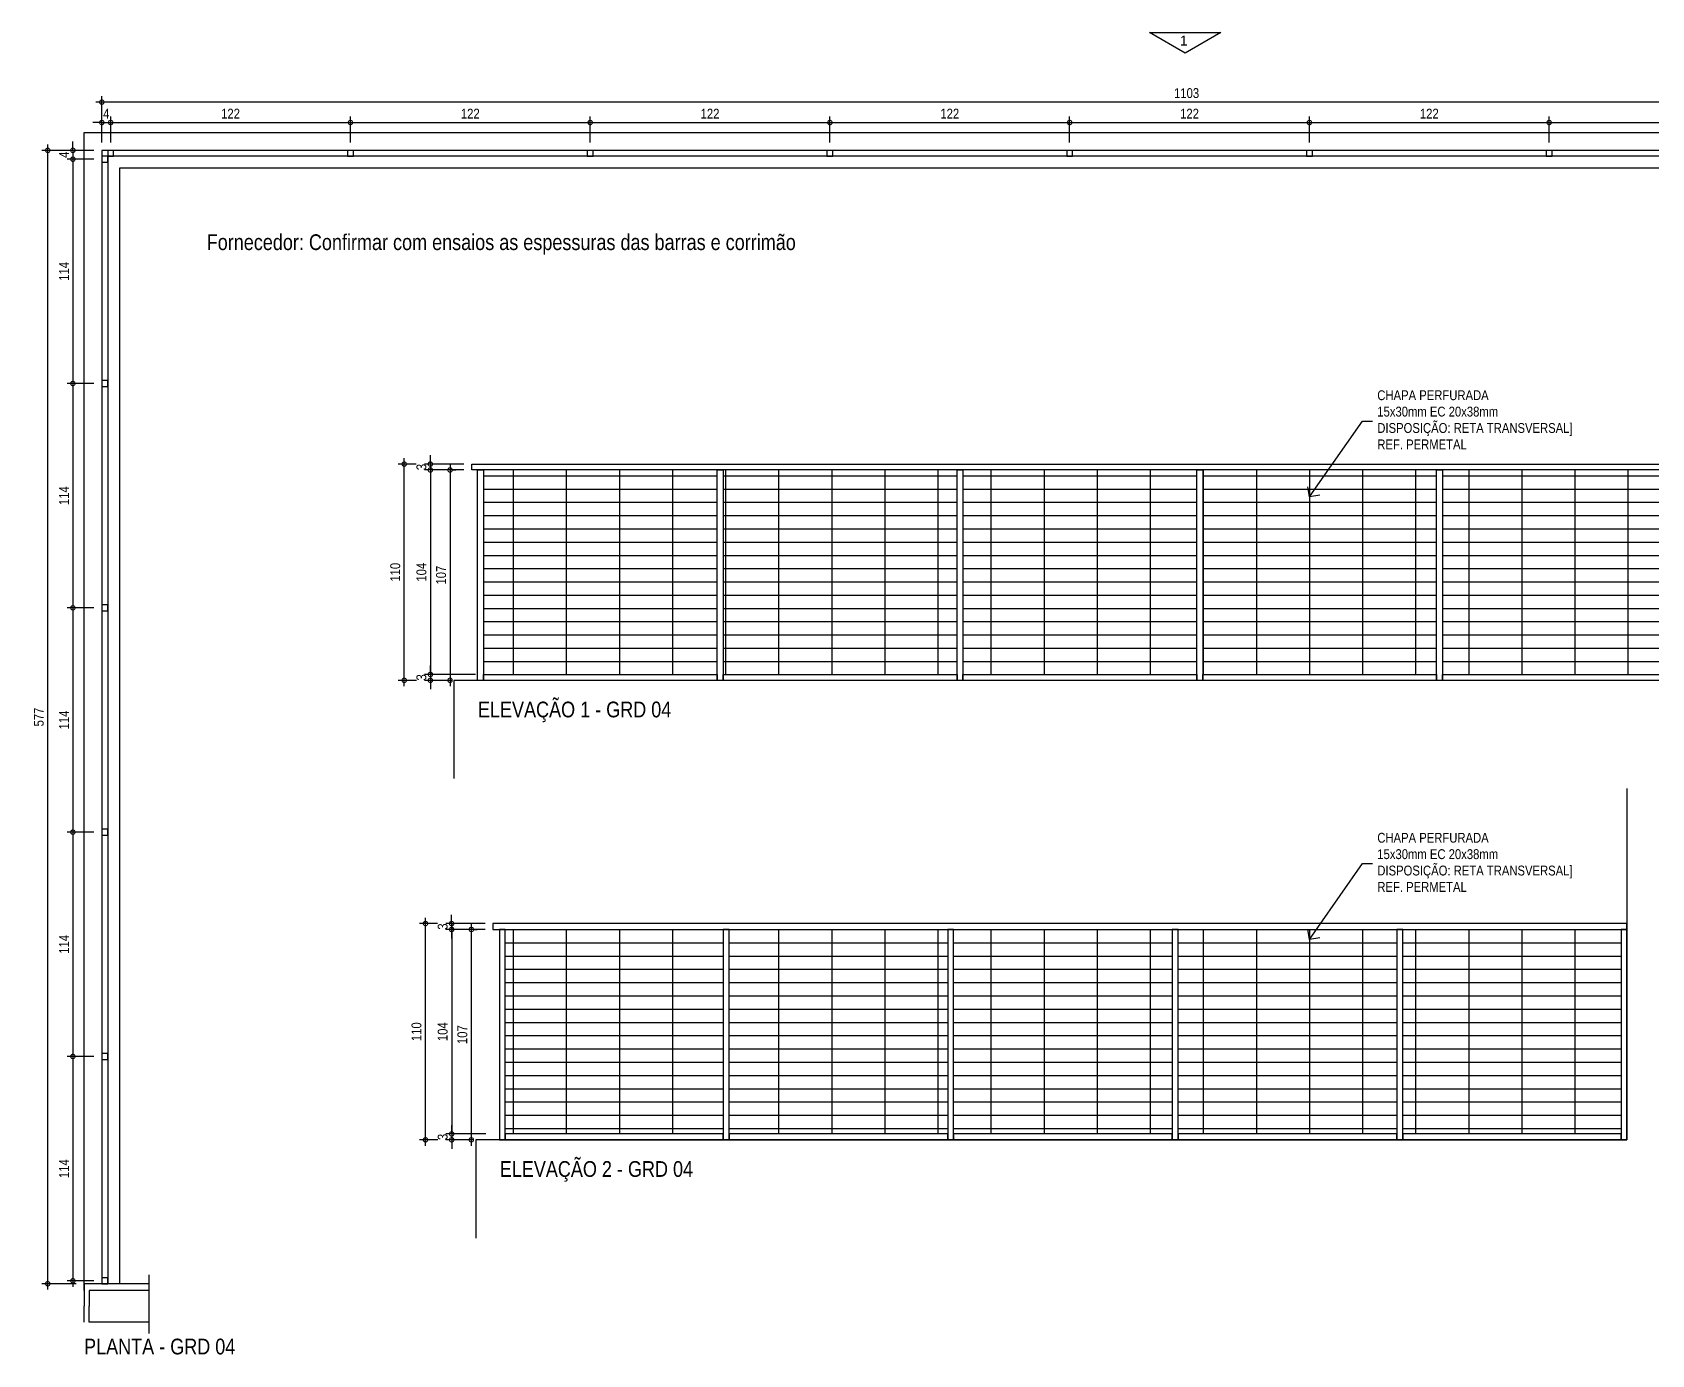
# Model space of a CAD drawing. Header units: metres. Extents: x -1.2 to 70.7, y -18.8 to 3.9.
# Drawn here: x 27.43 to 35.66, y -3.52 to 3.2 of the extents above; entities that cross this region are included whole.
import ezdxf
from ezdxf import colors
from ezdxf.entities.mleader import LeaderData, LeaderLine
from ezdxf.math import Vec2, Vec3

# ---------------------------------------------------------------- set-up
doc = ezdxf.new("R2010")
doc.units = ezdxf.units.M
doc.header["$PDMODE"] = 35
for name, color, linetype in [('ARQ-ALV ACAB', 4, 'Continuous'), ('ARQ-ALV OSSO', 5, 'Continuous'), ('ARQ-AUX', 7, 'Continuous'), ('ARQ-AUX1', 1, 'Continuous'), ('ARQ-AUX2', 2, 'Continuous'), ('ARQ-DIM', 2, 'Continuous'), ('ARQ-SIM', 1, 'Continuous'), ('ARQ-TXT', 2, 'Continuous')]:
    doc.layers.add(name, color=color, linetype=linetype)
doc.styles.add('Adesa', font='ARIALN.TTF')
doc.styles.add('Arial', font='arial.ttf')
doc.dimstyles.new('ADESA 1-0025', dxfattribs={"dimtxt": 0.05, "dimasz": 0.045, "dimexe": 0.03, "dimexo": 0.04, "dimgap": 0.02, "dimtad": 1, "dimtoh": 1, "dimdec": 0, "dimlfac": 100, "dimzin": 4, "dimtxsty": 'Adesa', "dimblk": 'DOTSMALL', "dimcen": 1, "dimdle": 0.03, "dimclrd": 1, "dimclre": 1, "dimclrt": 256, "dimazin": 1, "dimtm": 1e-09, "dimtfac": 1, "dimtdec": 0, "dimtix": 1, "dimtmove": 2, "dimatfit": 0, "dimldrblk": 'DOTSMALL', "dimfxl": 0.8, "dimtvp": 2, "dimtolj": 1, "dimtzin": 0, "dimarcsym": 0})

# ---------------------------------------------------------------- blocks, each defined once
blk = doc.blocks.new('_DotSmall')
at = {"color": 0, "linetype": 'ByBlock', "const_width": 0.5}
blk.add_lwpolyline([(-0.0625, 0, 1), (0.0625, 0, 1)], format="xyb", close=True, dxfattribs=at)
blk = doc.blocks.new('*D54')
at = {"layer": 'ARQ-DIM', "color": 1, "lineweight": -2, "transparency": 16777216}
for p, q in [((27.7937, 2.7434), (29.0726, 2.7434)), ((27.8237, 2.6418), (27.8237, 2.7734)), ((29.0426, 2.6418), (29.0426, 2.7734))]:
    blk.add_line(p, q, dxfattribs=at)
at = {"layer": 'Defpoints', "color": 0, "transparency": 16777216}
for p in [(29.0426, 2.7434), (27.8237, 2.6018, 0), (29.0426, 2.6018, 0)]:
    blk.add_point(p, dxfattribs=at)
at = {"layer": 'ARQ-DIM', "color": 1, "lineweight": -2, "transparency": 16777216, "xscale": 0.045, "yscale": 0.045, "zscale": 0.045, "rotation": 180}
blk.add_blockref('_DotSmall', (27.8237, 2.7434), dxfattribs=at)
at = {"layer": 'ARQ-DIM', "color": 1, "lineweight": -2, "transparency": 16777216, "xscale": 0.045, "yscale": 0.045, "zscale": 0.045}
blk.add_blockref('_DotSmall', (29.0426, 2.7434), dxfattribs=at)
at = {"layer": 'ARQ-DIM', "transparency": 16777216, "insert": (28.4331, 2.7885), "char_height": 0.05, "attachment_point": 5, "style": 'Adesa'}
blk.add_mtext('\\A1;122', dxfattribs=at)
blk = doc.blocks.new('*D55')
at = {"layer": 'ARQ-DIM', "color": 1, "lineweight": -2, "transparency": 16777216}
for p, q in [((27.7787, 2.7434), (27.7337, 2.7434)), ((27.7787, 2.6418), (27.7787, 2.7734)), ((27.7787, 2.7434), (27.8237, 2.7434)), ((27.8237, 2.6418), (27.8237, 2.7734)), ((27.8237, 2.7434), (27.8687, 2.7434))]:
    blk.add_line(p, q, dxfattribs=at)
at = {"layer": 'Defpoints', "color": 0, "transparency": 16777216}
for p in [(27.8237, 2.7434), (27.7787, 2.6018, 0), (27.8237, 2.6018, 0)]:
    blk.add_point(p, dxfattribs=at)
at = {"layer": 'ARQ-DIM', "color": 1, "lineweight": -2, "transparency": 16777216, "xscale": 0.045, "yscale": 0.045, "zscale": 0.045}
blk.add_blockref('_DotSmall', (27.7787, 2.7434), dxfattribs=at)
at = {"layer": 'ARQ-DIM', "color": 1, "lineweight": -2, "transparency": 16777216, "xscale": 0.045, "yscale": 0.045, "zscale": 0.045, "rotation": 180}
blk.add_blockref('_DotSmall', (27.8237, 2.7434), dxfattribs=at)
at = {"layer": 'ARQ-DIM', "transparency": 16777216, "insert": (27.8012, 2.7884), "char_height": 0.05, "attachment_point": 5, "style": 'Adesa'}
blk.add_mtext('\\A1;4', dxfattribs=at)
blk = doc.blocks.new('*D56')
at = {"layer": 'ARQ-DIM', "color": 1, "lineweight": -2, "transparency": 16777216}
for p, q in [((29.0126, 2.7434), (30.2915, 2.7434)), ((29.0426, 2.6418), (29.0426, 2.7734)), ((30.2615, 2.6418), (30.2615, 2.7734))]:
    blk.add_line(p, q, dxfattribs=at)
at = {"layer": 'Defpoints', "color": 0, "transparency": 16777216}
for p in [(30.2615, 2.7434), (29.0426, 2.6018, 0), (30.2615, 2.6018, 0)]:
    blk.add_point(p, dxfattribs=at)
at = {"layer": 'ARQ-DIM', "color": 1, "lineweight": -2, "transparency": 16777216, "xscale": 0.045, "yscale": 0.045, "zscale": 0.045, "rotation": 180}
blk.add_blockref('_DotSmall', (29.0426, 2.7434), dxfattribs=at)
at = {"layer": 'ARQ-DIM', "color": 1, "lineweight": -2, "transparency": 16777216, "xscale": 0.045, "yscale": 0.045, "zscale": 0.045}
blk.add_blockref('_DotSmall', (30.2615, 2.7434), dxfattribs=at)
at = {"layer": 'ARQ-DIM', "transparency": 16777216, "insert": (29.652, 2.7885), "char_height": 0.05, "attachment_point": 5, "style": 'Adesa'}
blk.add_mtext('\\A1;122', dxfattribs=at)
blk = doc.blocks.new('*D57')
at = {"layer": 'ARQ-DIM', "color": 1, "lineweight": -2, "transparency": 16777216}
for p, q in [((30.2315, 2.7434), (31.5104, 2.7434)), ((30.2615, 2.6418), (30.2615, 2.7734)), ((31.4804, 2.6418), (31.4804, 2.7734))]:
    blk.add_line(p, q, dxfattribs=at)
at = {"layer": 'Defpoints', "color": 0, "transparency": 16777216}
for p in [(31.4804, 2.7434), (30.2615, 2.6018, 0), (31.4804, 2.6018, 0)]:
    blk.add_point(p, dxfattribs=at)
at = {"layer": 'ARQ-DIM', "color": 1, "lineweight": -2, "transparency": 16777216, "xscale": 0.045, "yscale": 0.045, "zscale": 0.045, "rotation": 180}
blk.add_blockref('_DotSmall', (30.2615, 2.7434), dxfattribs=at)
at = {"layer": 'ARQ-DIM', "color": 1, "lineweight": -2, "transparency": 16777216, "xscale": 0.045, "yscale": 0.045, "zscale": 0.045}
blk.add_blockref('_DotSmall', (31.4804, 2.7434), dxfattribs=at)
at = {"layer": 'ARQ-DIM', "transparency": 16777216, "insert": (30.8709, 2.7885), "char_height": 0.05, "attachment_point": 5, "style": 'Adesa'}
blk.add_mtext('\\A1;122', dxfattribs=at)
blk = doc.blocks.new('*D58')
at = {"layer": 'ARQ-DIM', "color": 1, "lineweight": -2, "transparency": 16777216}
for p, q in [((31.4504, 2.7434), (32.7292, 2.7434)), ((31.4804, 2.6418), (31.4804, 2.7734)), ((32.6992, 2.6418), (32.6992, 2.7734))]:
    blk.add_line(p, q, dxfattribs=at)
at = {"layer": 'Defpoints', "color": 0, "transparency": 16777216}
for p in [(32.6992, 2.7434), (31.4804, 2.6018, 0), (32.6992, 2.6018, 0)]:
    blk.add_point(p, dxfattribs=at)
at = {"layer": 'ARQ-DIM', "color": 1, "lineweight": -2, "transparency": 16777216, "xscale": 0.045, "yscale": 0.045, "zscale": 0.045, "rotation": 180}
blk.add_blockref('_DotSmall', (31.4804, 2.7434), dxfattribs=at)
at = {"layer": 'ARQ-DIM', "color": 1, "lineweight": -2, "transparency": 16777216, "xscale": 0.045, "yscale": 0.045, "zscale": 0.045}
blk.add_blockref('_DotSmall', (32.6992, 2.7434), dxfattribs=at)
at = {"layer": 'ARQ-DIM', "transparency": 16777216, "insert": (32.0898, 2.7885), "char_height": 0.05, "attachment_point": 5, "style": 'Adesa'}
blk.add_mtext('\\A1;122', dxfattribs=at)
blk = doc.blocks.new('*D59')
at = {"layer": 'ARQ-DIM', "color": 1, "lineweight": -2, "transparency": 16777216}
for p, q in [((32.6692, 2.7434), (33.9481, 2.7434)), ((32.6992, 2.6418), (32.6992, 2.7734)), ((33.9181, 2.6418), (33.9181, 2.7734))]:
    blk.add_line(p, q, dxfattribs=at)
at = {"layer": 'Defpoints', "color": 0, "transparency": 16777216}
for p in [(33.9181, 2.7434), (32.6992, 2.6018, 0), (33.9181, 2.6018, 0)]:
    blk.add_point(p, dxfattribs=at)
at = {"layer": 'ARQ-DIM', "color": 1, "lineweight": -2, "transparency": 16777216, "xscale": 0.045, "yscale": 0.045, "zscale": 0.045, "rotation": 180}
blk.add_blockref('_DotSmall', (32.6992, 2.7434), dxfattribs=at)
at = {"layer": 'ARQ-DIM', "color": 1, "lineweight": -2, "transparency": 16777216, "xscale": 0.045, "yscale": 0.045, "zscale": 0.045}
blk.add_blockref('_DotSmall', (33.9181, 2.7434), dxfattribs=at)
at = {"layer": 'ARQ-DIM', "transparency": 16777216, "insert": (33.3087, 2.7885), "char_height": 0.05, "attachment_point": 5, "style": 'Adesa'}
blk.add_mtext('\\A1;122', dxfattribs=at)
blk = doc.blocks.new('*D60')
at = {"layer": 'ARQ-DIM', "color": 1, "lineweight": -2, "transparency": 16777216}
for p, q in [((33.8881, 2.7434), (35.167, 2.7434)), ((33.9181, 2.6418), (33.9181, 2.7734)), ((35.137, 2.6418), (35.137, 2.7734))]:
    blk.add_line(p, q, dxfattribs=at)
at = {"layer": 'Defpoints', "color": 0, "transparency": 16777216}
for p in [(35.137, 2.7434), (33.9181, 2.6018, 0), (35.137, 2.6018, 0)]:
    blk.add_point(p, dxfattribs=at)
at = {"layer": 'ARQ-DIM', "color": 1, "lineweight": -2, "transparency": 16777216, "xscale": 0.045, "yscale": 0.045, "zscale": 0.045, "rotation": 180}
blk.add_blockref('_DotSmall', (33.9181, 2.7434), dxfattribs=at)
at = {"layer": 'ARQ-DIM', "color": 1, "lineweight": -2, "transparency": 16777216, "xscale": 0.045, "yscale": 0.045, "zscale": 0.045}
blk.add_blockref('_DotSmall', (35.137, 2.7434), dxfattribs=at)
at = {"layer": 'ARQ-DIM', "transparency": 16777216, "insert": (34.5276, 2.7885), "char_height": 0.05, "attachment_point": 5, "style": 'Adesa'}
blk.add_mtext('\\A1;122', dxfattribs=at)
blk = doc.blocks.new('*D61')
at = {"layer": 'ARQ-DIM', "color": 1, "lineweight": -2, "transparency": 16777216}
for p, q in [((35.107, 2.7434), (36.3859, 2.7434)), ((35.137, 2.6418), (35.137, 2.7734)), ((36.3559, 2.6418), (36.3559, 2.7734))]:
    blk.add_line(p, q, dxfattribs=at)
at = {"layer": 'Defpoints', "color": 0, "transparency": 16777216}
for p in [(36.3559, 2.7434), (35.137, 2.6018, 0), (36.3559, 2.6018, 0)]:
    blk.add_point(p, dxfattribs=at)
at = {"layer": 'ARQ-DIM', "color": 1, "lineweight": -2, "transparency": 16777216, "xscale": 0.045, "yscale": 0.045, "zscale": 0.045, "rotation": 180}
blk.add_blockref('_DotSmall', (35.137, 2.7434), dxfattribs=at)
at = {"layer": 'ARQ-DIM', "color": 1, "lineweight": -2, "transparency": 16777216, "xscale": 0.045, "yscale": 0.045, "zscale": 0.045}
blk.add_blockref('_DotSmall', (36.3559, 2.7434), dxfattribs=at)
at = {"layer": 'ARQ-DIM', "transparency": 16777216, "insert": (35.7465, 2.7885), "char_height": 0.05, "attachment_point": 5, "style": 'Adesa'}
blk.add_mtext('\\A1;122', dxfattribs=at)
blk = doc.blocks.new('*D64')
at = {"layer": 'ARQ-DIM', "color": 1, "lineweight": -2, "transparency": 16777216}
for p, q in [((38.8387, 2.8472), (27.7487, 2.8472)), ((27.7787, 2.6418), (27.7787, 2.8772)), ((38.8087, 2.7319), (38.8087, 2.8772))]:
    blk.add_line(p, q, dxfattribs=at)
at = {"layer": 'Defpoints', "color": 0, "transparency": 16777216}
for p in [(27.7787, 2.8472), (38.8087, 2.6919, 0), (27.7787, 2.6018, 0)]:
    blk.add_point(p, dxfattribs=at)
at = {"layer": 'ARQ-DIM', "color": 1, "lineweight": -2, "transparency": 16777216, "xscale": 0.045, "yscale": 0.045, "zscale": 0.045, "rotation": 180}
blk.add_blockref('_DotSmall', (27.7787, 2.8472), dxfattribs=at)
at = {"layer": 'ARQ-DIM', "color": 1, "lineweight": -2, "transparency": 16777216, "xscale": 0.045, "yscale": 0.045, "zscale": 0.045}
blk.add_blockref('_DotSmall', (38.8087, 2.8472), dxfattribs=at)
at = {"layer": 'ARQ-DIM', "transparency": 16777216, "insert": (33.2937, 2.8927), "char_height": 0.05, "attachment_point": 5, "style": 'Adesa'}
blk.add_mtext('\\A1;1103', dxfattribs=at)
blk = doc.blocks.new('*D65')
at = {"layer": 'ARQ-DIM', "color": 1, "lineweight": -2, "transparency": 16777216}
for p, q in [((27.6317, 2.6018), (27.6317, 2.6468)), ((27.7387, 2.6018), (27.6017, 2.6018)), ((27.7387, 2.5568), (27.6017, 2.5568)), ((27.6317, 2.6018), (27.6317, 2.5568)), ((27.6317, 2.5568), (27.6317, 2.5118))]:
    blk.add_line(p, q, dxfattribs=at)
at = {"layer": 'Defpoints', "color": 0, "transparency": 16777216}
for p in [(27.6317, 2.5568), (27.7787, 2.6018), (27.7787, 2.5568, 0)]:
    blk.add_point(p, dxfattribs=at)
at = {"layer": 'ARQ-DIM', "color": 1, "lineweight": -2, "transparency": 16777216, "xscale": 0.045, "yscale": 0.045, "zscale": 0.045}
for p, rotation in [((27.6317, 2.6018), 270), ((27.6317, 2.5568), 90)]:
    blk.add_blockref('_DotSmall', p, dxfattribs=dict(at, rotation=rotation))
at = {"layer": 'ARQ-DIM', "transparency": 16777216, "insert": (27.5867, 2.5793), "char_height": 0.05, "attachment_point": 5, "rotation": 90, "style": 'Adesa'}
blk.add_mtext('\\A1;4', dxfattribs=at)
blk = doc.blocks.new('*D66')
at = {"layer": 'ARQ-DIM', "color": 1, "lineweight": -2, "transparency": 16777216}
for p, q in [((27.7387, 2.5568), (27.6017, 2.5568)), ((27.6317, 2.5868), (27.6317, 1.3858)), ((27.7387, 1.4158), (27.6017, 1.4158))]:
    blk.add_line(p, q, dxfattribs=at)
at = {"layer": 'Defpoints', "color": 0, "transparency": 16777216}
for p in [(27.7787, 2.5568, 0), (27.6317, 1.4158), (27.7787, 1.4158)]:
    blk.add_point(p, dxfattribs=at)
at = {"layer": 'ARQ-DIM', "color": 1, "lineweight": -2, "transparency": 16777216, "xscale": 0.045, "yscale": 0.045, "zscale": 0.045}
for p, rotation in [((27.6317, 2.5568), 90), ((27.6317, 1.4158), 270)]:
    blk.add_blockref('_DotSmall', p, dxfattribs=dict(at, rotation=rotation))
at = {"layer": 'ARQ-DIM', "transparency": 16777216, "insert": (27.5865, 1.9863), "char_height": 0.05, "attachment_point": 5, "rotation": 90, "style": 'Adesa'}
blk.add_mtext('\\A1;114', dxfattribs=at)
blk = doc.blocks.new('*D67')
at = {"layer": 'ARQ-DIM', "color": 1, "lineweight": -2, "transparency": 16777216}
for p, q in [((27.7387, 1.4158), (27.6017, 1.4158)), ((27.6317, 1.4458), (27.6317, 0.2448)), ((27.7387, 0.2748), (27.6017, 0.2748))]:
    blk.add_line(p, q, dxfattribs=at)
at = {"layer": 'Defpoints', "color": 0, "transparency": 16777216}
for p in [(27.7787, 1.4158, 0), (27.6317, 0.2748), (27.7787, 0.2748)]:
    blk.add_point(p, dxfattribs=at)
at = {"layer": 'ARQ-DIM', "color": 1, "lineweight": -2, "transparency": 16777216, "xscale": 0.045, "yscale": 0.045, "zscale": 0.045}
for p, rotation in [((27.6317, 1.4158), 90), ((27.6317, 0.2748), 270)]:
    blk.add_blockref('_DotSmall', p, dxfattribs=dict(at, rotation=rotation))
at = {"layer": 'ARQ-DIM', "transparency": 16777216, "insert": (27.5865, 0.8453), "char_height": 0.05, "attachment_point": 5, "rotation": 90, "style": 'Adesa'}
blk.add_mtext('\\A1;114', dxfattribs=at)
blk = doc.blocks.new('*D68')
at = {"layer": 'ARQ-DIM', "color": 1, "lineweight": -2, "transparency": 16777216}
for p, q in [((27.7387, 0.2748), (27.6017, 0.2748)), ((27.6317, 0.3048), (27.6317, -0.8962)), ((27.7387, -0.8662), (27.6017, -0.8662))]:
    blk.add_line(p, q, dxfattribs=at)
at = {"layer": 'Defpoints', "color": 0, "transparency": 16777216}
for p in [(27.7787, 0.2748, 0), (27.6317, -0.8662), (27.7787, -0.8662)]:
    blk.add_point(p, dxfattribs=at)
at = {"layer": 'ARQ-DIM', "color": 1, "lineweight": -2, "transparency": 16777216, "xscale": 0.045, "yscale": 0.045, "zscale": 0.045}
for p, rotation in [((27.6317, 0.2748), 90), ((27.6317, -0.8662), 270)]:
    blk.add_blockref('_DotSmall', p, dxfattribs=dict(at, rotation=rotation))
at = {"layer": 'ARQ-DIM', "transparency": 16777216, "insert": (27.5865, -0.2957), "char_height": 0.05, "attachment_point": 5, "rotation": 90, "style": 'Adesa'}
blk.add_mtext('\\A1;114', dxfattribs=at)
blk = doc.blocks.new('*D69')
at = {"layer": 'ARQ-DIM', "color": 1, "lineweight": -2, "transparency": 16777216}
for p, q in [((27.7387, -0.8662), (27.6017, -0.8662)), ((27.6317, -0.8362), (27.6317, -2.0373)), ((27.7387, -2.0073), (27.6017, -2.0073))]:
    blk.add_line(p, q, dxfattribs=at)
at = {"layer": 'Defpoints', "color": 0, "transparency": 16777216}
for p in [(27.7787, -0.8662, 0), (27.6317, -2.0073), (27.7787, -2.0073)]:
    blk.add_point(p, dxfattribs=at)
at = {"layer": 'ARQ-DIM', "color": 1, "lineweight": -2, "transparency": 16777216, "xscale": 0.045, "yscale": 0.045, "zscale": 0.045}
for p, rotation in [((27.6317, -0.8662), 90), ((27.6317, -2.0073), 270)]:
    blk.add_blockref('_DotSmall', p, dxfattribs=dict(at, rotation=rotation))
at = {"layer": 'ARQ-DIM', "transparency": 16777216, "insert": (27.5865, -1.4367), "char_height": 0.05, "attachment_point": 5, "rotation": 90, "style": 'Adesa'}
blk.add_mtext('\\A1;114', dxfattribs=at)
blk = doc.blocks.new('*D70')
at = {"layer": 'ARQ-DIM', "color": 1, "lineweight": -2, "transparency": 16777216}
for p, q in [((27.7387, -2.0073), (27.6017, -2.0073)), ((27.6317, -1.9773), (27.6317, -3.1783)), ((27.7387, -3.1483), (27.6017, -3.1483))]:
    blk.add_line(p, q, dxfattribs=at)
at = {"layer": 'Defpoints', "color": 0, "transparency": 16777216}
for p in [(27.7787, -2.0073, 0), (27.6317, -3.1483), (27.7787, -3.1483)]:
    blk.add_point(p, dxfattribs=at)
at = {"layer": 'ARQ-DIM', "color": 1, "lineweight": -2, "transparency": 16777216, "xscale": 0.045, "yscale": 0.045, "zscale": 0.045}
for p, rotation in [((27.6317, -2.0073), 90), ((27.6317, -3.1483), 270)]:
    blk.add_blockref('_DotSmall', p, dxfattribs=dict(at, rotation=rotation))
at = {"layer": 'ARQ-DIM', "transparency": 16777216, "insert": (27.5865, -2.5778), "char_height": 0.05, "attachment_point": 5, "rotation": 90, "style": 'Adesa'}
blk.add_mtext('\\A1;114', dxfattribs=at)
blk = doc.blocks.new('*D71')
at = {"layer": 'ARQ-DIM', "color": 1, "lineweight": -2, "transparency": 16777216}
for p, q in [((27.6487, 2.6018), (27.4739, 2.6018)), ((27.5039, -3.1933), (27.5039, 2.6318)), ((27.6487, -3.1633), (27.4739, -3.1633))]:
    blk.add_line(p, q, dxfattribs=at)
at = {"layer": 'Defpoints', "color": 0, "transparency": 16777216}
for p in [(27.5039, 2.6018), (27.6887, 2.6018), (27.6887, -3.1633)]:
    blk.add_point(p, dxfattribs=at)
at = {"layer": 'ARQ-DIM', "color": 1, "lineweight": -2, "transparency": 16777216, "xscale": 0.045, "yscale": 0.045, "zscale": 0.045}
for p, rotation in [((27.5039, 2.6018), 90), ((27.5039, -3.1633), 270)]:
    blk.add_blockref('_DotSmall', p, dxfattribs=dict(at, rotation=rotation))
at = {"layer": 'ARQ-DIM', "transparency": 16777216, "insert": (27.4585, -0.2807), "char_height": 0.05, "attachment_point": 5, "rotation": 90, "style": 'Adesa'}
blk.add_mtext('\\A1;577', dxfattribs=at)
blk = doc.blocks.new('VISTA')
at = {"layer": 'ARQ-SIM'}
blk.add_lwpolyline([(-0.00525, -0.00909), (-0.00525, 0.00909), (0, 0)], close=True, dxfattribs=at)
at = {"layer": 'ARQ-SIM', "color": 5, "style": 'Adesa'}
blk.add_attdef('4', (-0.0019, -0.00135), '', height=0.0025, rotation=90, dxfattribs=at)
blk = doc.blocks.new('*D73')
at = {"layer": 'ARQ-DIM', "color": 1, "lineweight": -2, "transparency": 16777216}
for p, q in [((29.6191, 1.006), (29.419, 1.006)), ((29.449, 1.006), (29.449, 1.051)), ((29.449, 1.006), (29.449, 0.976)), ((29.6191, 0.976), (29.419, 0.976)), ((29.449, 0.976), (29.449, 0.931))]:
    blk.add_line(p, q, dxfattribs=at)
at = {"layer": 'Defpoints', "color": 0, "transparency": 16777216}
for p in [(29.6591, 1.006, 0), (29.449, 0.976), (29.6591, 0.976, 0)]:
    blk.add_point(p, dxfattribs=at)
at = {"layer": 'ARQ-DIM', "color": 1, "lineweight": -2, "transparency": 16777216, "xscale": 0.045, "yscale": 0.045, "zscale": 0.045}
for p, rotation in [((29.449, 1.006), 270), ((29.449, 0.976), 90)]:
    blk.add_blockref('_DotSmall', p, dxfattribs=dict(at, rotation=rotation))
at = {"layer": 'ARQ-DIM', "transparency": 16777216, "insert": (29.4035, 0.991), "char_height": 0.05, "attachment_point": 5, "rotation": 90, "style": 'Adesa'}
blk.add_mtext('\\A1;3', dxfattribs=at)
blk = doc.blocks.new('*D74')
at = {"layer": 'ARQ-DIM', "color": 1, "lineweight": -2, "transparency": 16777216}
for p, q in [((29.4492, 1.006), (29.4492, -0.0941)), ((29.6191, 0.976), (29.4192, 0.976)), ((29.6791, -0.0641), (29.4192, -0.0641))]:
    blk.add_line(p, q, dxfattribs=at)
at = {"layer": 'Defpoints', "color": 0, "transparency": 16777216}
for p in [(29.6591, 0.976), (29.4492, -0.0641), (29.7191, -0.0641, 0)]:
    blk.add_point(p, dxfattribs=at)
at = {"layer": 'ARQ-DIM', "color": 1, "lineweight": -2, "transparency": 16777216, "xscale": 0.045, "yscale": 0.045, "zscale": 0.045}
for p, rotation in [((29.4492, 0.976), 90), ((29.4492, -0.0641), 270)]:
    blk.add_blockref('_DotSmall', p, dxfattribs=dict(at, rotation=rotation))
at = {"layer": 'ARQ-DIM', "transparency": 16777216, "insert": (29.4037, 0.456), "char_height": 0.05, "attachment_point": 5, "rotation": 90, "style": 'Adesa'}
blk.add_mtext('\\A1;104', dxfattribs=at)
blk = doc.blocks.new('*D75')
at = {"layer": 'ARQ-DIM', "color": 1, "lineweight": -2, "transparency": 16777216}
for p, q in [((29.5591, -0.0641), (29.4192, -0.0641)), ((29.4492, -0.0641), (29.4492, -0.0191)), ((29.4492, -0.0641), (29.4492, -0.094)), ((29.5591, -0.094), (29.4192, -0.094)), ((29.4492, -0.094), (29.4492, -0.139))]:
    blk.add_line(p, q, dxfattribs=at)
at = {"layer": 'Defpoints', "color": 0, "transparency": 16777216}
for p in [(29.5991, -0.0641), (29.4492, -0.094), (29.5991, -0.094, 0)]:
    blk.add_point(p, dxfattribs=at)
at = {"layer": 'ARQ-DIM', "color": 1, "lineweight": -2, "transparency": 16777216, "xscale": 0.045, "yscale": 0.045, "zscale": 0.045}
for p, rotation in [((29.4492, -0.0641), 270), ((29.4492, -0.094), 90)]:
    blk.add_blockref('_DotSmall', p, dxfattribs=dict(at, rotation=rotation))
at = {"layer": 'ARQ-DIM', "transparency": 16777216, "insert": (29.4037, -0.079), "char_height": 0.05, "attachment_point": 5, "rotation": 90, "style": 'Adesa'}
blk.add_mtext('\\A1;3', dxfattribs=at)
blk = doc.blocks.new('*D76')
at = {"layer": 'ARQ-DIM', "color": 1, "lineweight": -2, "transparency": 16777216}
for p, q in [((29.5491, 1.006), (29.5491, -0.124)), ((29.5591, 0.976), (29.5791, 0.976)), ((29.5291, -0.094), (29.5191, -0.094))]:
    blk.add_line(p, q, dxfattribs=at)
at = {"layer": 'Defpoints', "color": 0, "transparency": 16777216}
for p in [(29.5191, 0.976, 0), (29.5491, -0.094), (29.5691, -0.094, 0)]:
    blk.add_point(p, dxfattribs=at)
at = {"layer": 'ARQ-DIM', "color": 1, "lineweight": -2, "transparency": 16777216, "xscale": 0.045, "yscale": 0.045, "zscale": 0.045}
for p, rotation in [((29.5491, 0.976), 90), ((29.5491, -0.094), 270)]:
    blk.add_blockref('_DotSmall', p, dxfattribs=dict(at, rotation=rotation))
at = {"layer": 'ARQ-DIM', "transparency": 16777216, "insert": (29.5036, 0.441), "char_height": 0.05, "attachment_point": 5, "rotation": 90, "style": 'Adesa'}
blk.add_mtext('\\A1;107', dxfattribs=at)
blk = doc.blocks.new('*D77')
at = {"layer": 'ARQ-DIM', "color": 1, "lineweight": -2, "transparency": 16777216}
for p, q in [((29.3764, 1.006), (29.2861, 1.006)), ((29.3161, -0.124), (29.3161, 1.036)), ((29.3792, -0.094), (29.2861, -0.094))]:
    blk.add_line(p, q, dxfattribs=at)
at = {"layer": 'Defpoints', "color": 0, "transparency": 16777216}
for p in [(29.3161, 1.006), (29.4164, 1.006, 0), (29.4192, -0.094)]:
    blk.add_point(p, dxfattribs=at)
at = {"layer": 'ARQ-DIM', "color": 1, "lineweight": -2, "transparency": 16777216, "xscale": 0.045, "yscale": 0.045, "zscale": 0.045}
for p, rotation in [((29.3161, 1.006), 90), ((29.3161, -0.094), 270)]:
    blk.add_blockref('_DotSmall', p, dxfattribs=dict(at, rotation=rotation))
at = {"layer": 'ARQ-DIM', "transparency": 16777216, "insert": (29.2706, 0.456), "char_height": 0.05, "attachment_point": 5, "rotation": 90, "style": 'Adesa'}
blk.add_mtext('\\A1;110', dxfattribs=at)
blk = doc.blocks.new('*D80')
at = {"layer": 'ARQ-DIM', "color": 1, "lineweight": -2, "transparency": 16777216}
for p, q in [((29.5571, -1.3314), (29.5571, -1.2864)), ((29.7273, -1.3314), (29.5271, -1.3314)), ((29.7273, -1.3614), (29.5271, -1.3614)), ((29.5571, -1.3314), (29.5571, -1.3614)), ((29.5571, -1.3614), (29.5571, -1.4064))]:
    blk.add_line(p, q, dxfattribs=at)
at = {"layer": 'Defpoints', "color": 0, "transparency": 16777216}
for p in [(29.5571, -1.3614), (29.7673, -1.3314, 0), (29.7673, -1.3614, 0)]:
    blk.add_point(p, dxfattribs=at)
at = {"layer": 'ARQ-DIM', "color": 1, "lineweight": -2, "transparency": 16777216, "xscale": 0.045, "yscale": 0.045, "zscale": 0.045}
for p, rotation in [((29.5571, -1.3314), 270), ((29.5571, -1.3614), 90)]:
    blk.add_blockref('_DotSmall', p, dxfattribs=dict(at, rotation=rotation))
at = {"layer": 'ARQ-DIM', "transparency": 16777216, "insert": (29.5116, -1.3464), "char_height": 0.05, "attachment_point": 5, "rotation": 90, "style": 'Adesa'}
blk.add_mtext('\\A1;3', dxfattribs=at)
blk = doc.blocks.new('*D81')
at = {"layer": 'ARQ-DIM', "color": 1, "lineweight": -2, "transparency": 16777216}
for p, q in [((29.7273, -1.3613), (29.5274, -1.3613)), ((29.5574, -1.3313), (29.5574, -2.4313)), ((29.7311, -2.4013), (29.5274, -2.4013))]:
    blk.add_line(p, q, dxfattribs=at)
at = {"layer": 'Defpoints', "color": 0, "transparency": 16777216}
for p in [(29.7673, -1.3613, 0), (29.5574, -2.4013), (29.7711, -2.4013, 0)]:
    blk.add_point(p, dxfattribs=at)
at = {"layer": 'ARQ-DIM', "color": 1, "lineweight": -2, "transparency": 16777216, "xscale": 0.045, "yscale": 0.045, "zscale": 0.045}
for p, rotation in [((29.5574, -1.3613), 90), ((29.5574, -2.4013), 270)]:
    blk.add_blockref('_DotSmall', p, dxfattribs=dict(at, rotation=rotation))
at = {"layer": 'ARQ-DIM', "transparency": 16777216, "insert": (29.5118, -1.8813), "char_height": 0.05, "attachment_point": 5, "rotation": 90, "style": 'Adesa'}
blk.add_mtext('\\A1;104', dxfattribs=at)
blk = doc.blocks.new('*D82')
at = {"layer": 'ARQ-DIM', "color": 1, "lineweight": -2, "transparency": 16777216}
for p, q in [((29.5574, -2.4014), (29.5574, -2.3564)), ((29.6673, -2.4014), (29.5274, -2.4014)), ((29.6673, -2.4313), (29.5274, -2.4313)), ((29.5574, -2.4014), (29.5574, -2.4313)), ((29.5574, -2.4313), (29.5574, -2.4763))]:
    blk.add_line(p, q, dxfattribs=at)
at = {"layer": 'Defpoints', "color": 0, "transparency": 16777216}
for p in [(29.5574, -2.4313), (29.7073, -2.4014), (29.7073, -2.4313, 0)]:
    blk.add_point(p, dxfattribs=at)
at = {"layer": 'ARQ-DIM', "color": 1, "lineweight": -2, "transparency": 16777216, "xscale": 0.045, "yscale": 0.045, "zscale": 0.045}
for p, rotation in [((29.5574, -2.4014), 270), ((29.5574, -2.4313), 90)]:
    blk.add_blockref('_DotSmall', p, dxfattribs=dict(at, rotation=rotation))
at = {"layer": 'ARQ-DIM', "transparency": 16777216, "insert": (29.5118, -2.4164), "char_height": 0.05, "attachment_point": 5, "rotation": 90, "style": 'Adesa'}
blk.add_mtext('\\A1;3', dxfattribs=at)
blk = doc.blocks.new('*D78')
at = {"layer": 'ARQ-DIM', "color": 1, "lineweight": -2, "transparency": 16777216}
for p, q in [((29.6573, -1.3313), (29.6573, -2.4613)), ((29.6673, -1.3613), (29.6873, -1.3613)), ((29.6373, -2.4313), (29.6273, -2.4313))]:
    blk.add_line(p, q, dxfattribs=at)
at = {"layer": 'Defpoints', "color": 0, "transparency": 16777216}
for p in [(29.6273, -1.3613, 0), (29.6573, -2.4313), (29.6773, -2.4313, 0)]:
    blk.add_point(p, dxfattribs=at)
at = {"layer": 'ARQ-DIM', "color": 1, "lineweight": -2, "transparency": 16777216, "xscale": 0.045, "yscale": 0.045, "zscale": 0.045}
for p, rotation in [((29.6573, -1.3613), 90), ((29.6573, -2.4313), 270)]:
    blk.add_blockref('_DotSmall', p, dxfattribs=dict(at, rotation=rotation))
at = {"layer": 'ARQ-DIM', "transparency": 16777216, "insert": (29.6117, -1.8963), "char_height": 0.05, "attachment_point": 5, "rotation": 90, "style": 'Adesa'}
blk.add_mtext('\\A1;107', dxfattribs=at)
blk = doc.blocks.new('*D79')
at = {"layer": 'ARQ-DIM', "color": 1, "lineweight": -2, "transparency": 16777216}
for p, q in [((29.4243, -2.4613), (29.4243, -1.3013)), ((29.4846, -1.3313), (29.3943, -1.3313)), ((29.4874, -2.4313), (29.3943, -2.4313))]:
    blk.add_line(p, q, dxfattribs=at)
at = {"layer": 'Defpoints', "color": 0, "transparency": 16777216}
for p in [(29.4243, -1.3313), (29.5246, -1.3313, 0), (29.5274, -2.4313)]:
    blk.add_point(p, dxfattribs=at)
at = {"layer": 'ARQ-DIM', "color": 1, "lineweight": -2, "transparency": 16777216, "xscale": 0.045, "yscale": 0.045, "zscale": 0.045}
for p, rotation in [((29.4243, -1.3313), 90), ((29.4243, -2.4313), 270)]:
    blk.add_blockref('_DotSmall', p, dxfattribs=dict(at, rotation=rotation))
at = {"layer": 'ARQ-DIM', "transparency": 16777216, "insert": (29.3787, -1.8813), "char_height": 0.05, "attachment_point": 5, "rotation": 90, "style": 'Adesa'}
blk.add_mtext('\\A1;110', dxfattribs=at)
blk = doc.blocks.new('_Open90')
at = {"color": 0, "linetype": 'ByBlock', "lineweight": -2}
for p, q in [((0, 0), (-1, 0)), ((-0.5, 0.5), (0, 0)), ((0, 0), (-0.5, -0.5))]:
    blk.add_line(p, q, dxfattribs=at)

msp = doc.modelspace()

# ---------------------------------------------------------------- hatches: boundary and pattern name
at = {"transparency": 33554687}
h = msp.add_hatch(dxfattribs=at)
h.set_pattern_fill('GRATE', scale=0.085)
h.set_pattern_definition([(0, (4.50359, 11.0668), (0, 0.06746875), []), (90, (4.5036, 11.0668), (-0.269875, 2e-17), [])])
h.paths.add_polyline_path([(30.908, 0.976), (29.7191, 0.976), (29.7191, -0.0641), (30.908, -0.064)])
h.paths.add_polyline_path([(30.938, 0.976), (30.938, -0.0641), (32.1269, -0.064), (32.1269, 0.9761)])
h.paths.add_polyline_path([(32.1569, 0.9761), (32.1569, -0.0641), (33.3458, -0.064), (33.3458, 0.9761)])
h.paths.add_polyline_path([(33.3758, 0.9761), (33.3758, -0.0641), (34.5646, -0.064), (34.5646, 0.9761)])
h.paths.add_polyline_path([(35.7835, -0.064), (35.7835, 0.9761), (34.5946, 0.9761), (34.5946, -0.0641)])
h.paths.add_polyline_path([(35.8135, 0.9761), (35.8135, -0.0641), (37.0024, -0.064), (37.0024, 0.9761)])
h.paths.add_polyline_path([(38.2213, 0.9761), (37.0324, 0.9761), (37.0324, -0.0641), (38.2213, -0.064)])
h.paths.add_polyline_path([(38.2513, 0.9761), (38.2513, -0.0641), (39.4402, -0.064), (39.4402, 0.9761)])
h.paths.add_polyline_path([(40.6591, -0.064), (40.6591, 0.9761), (39.4702, 0.9761), (39.4702, -0.0641)])
h = msp.add_hatch(dxfattribs=at)
h.set_pattern_fill('GRATE', scale=0.085)
h.set_pattern_definition([(0, (4.50359, 11.254964), (0, 0.06746875), []), (90, (4.5036, 11.25496), (-0.269875, 2e-17), [])])
h.paths.add_polyline_path([(35.5024, -2.4014), (35.5024, -1.3614), (34.3924, -1.3614), (34.3924, -2.4014)])
h.paths.add_polyline_path([(34.3624, -2.4014), (34.3624, -1.3614), (33.2503, -1.3614), (33.2503, -2.4014)])
h.paths.add_polyline_path([(32.1093, -2.4014), (33.2203, -2.4014), (33.2203, -1.3614), (32.1093, -1.3614)])
h.paths.add_polyline_path([(32.0793, -2.4014), (32.0793, -1.3614), (30.9683, -1.3614), (30.9683, -2.4014)])
h.paths.add_polyline_path([(30.9383, -2.4014), (30.9383, -1.3614), (29.8299, -1.3614), (29.8299, -2.4014)])

# ---------------------------------------------------------------- linework, layer by layer
at = {"layer": 'ARQ-ALV ACAB', "elevation": 0}
for points in [[(27.6887, -3.1983), (27.6887, 2.6918), (38.7886, 2.6919)], [(38.8087, 2.5119), (27.8687, 2.5118), (27.8687, -3.1633)], [(28.0177, -3.1633), (27.8637, -3.1633)]]:
    msp.add_lwpolyline(points, dxfattribs=at)
at = {"layer": 'ARQ-ALV ACAB'}
for points in [[(27.8637, -3.1633), (27.6887, -3.1633), (27.6887, -3.2782)], [(27.6887, -3.3582), (27.6887, -3.2782)]]:
    msp.add_lwpolyline(points, dxfattribs=at)
at = {"layer": 'ARQ-ALV OSSO'}
for points in [[(27.7137, -3.1983), (27.7137, -3.2782)], [(27.7137, -3.3582), (27.7137, -3.2782)]]:
    msp.add_lwpolyline(points, dxfattribs=at)
at = {"layer": 'ARQ-ALV OSSO', "elevation": 0}
for points in [[(28.0177, -3.1983), (27.7137, -3.1983), (27.7137, -3.2782)], [(28.0177, -3.3582), (27.7137, -3.3582), (27.7137, -3.2782)]]:
    msp.add_lwpolyline(points, dxfattribs=at)
at = {"layer": 'ARQ-AUX'}
for p, q in [((40.6891, -0.094, 0), (29.5691, -0.094, 0)), ((29.5691, -0.094, 0), (29.5691, -0.5934, 0))]:
    msp.add_line(p, q, dxfattribs=at)
msp.add_lwpolyline([(35.5324, -0.6449), (35.5324, -2.4313), (29.6799, -2.4313), (29.6799, -2.9308)], dxfattribs=at)
at = {"layer": 'ARQ-AUX1', "elevation": 0}
for points in [[(27.7787, 2.5418), (27.8087, 2.5418), (27.8087, 2.5718), (27.7787, 2.5718)], [(27.8087, 2.5718), (27.8387, 2.5718), (27.8387, 2.6018), (27.8087, 2.6018)], [(29.0276, 2.5718), (29.0576, 2.5718), (29.0576, 2.6018), (29.0276, 2.6018)], [(30.2465, 2.5718), (30.2765, 2.5718), (30.2765, 2.6018), (30.2465, 2.6018)], [(31.4654, 2.5718), (31.4954, 2.5718), (31.4954, 2.6018), (31.4654, 2.6018)], [(32.6842, 2.5718), (32.7142, 2.5718), (32.7142, 2.6018), (32.6842, 2.6018)], [(33.9031, 2.5718), (33.9331, 2.5718), (33.9331, 2.6018), (33.9031, 2.6018)], [(35.122, 2.5718), (35.152, 2.5718), (35.152, 2.6018), (35.122, 2.6018)]]:
    msp.add_lwpolyline(points, close=True, dxfattribs=at)
at = {"layer": 'ARQ-AUX1'}
for points in [[(27.7787, 1.4008), (27.8087, 1.4008), (27.8087, 1.4308), (27.7787, 1.4308)], [(27.7787, 0.2598), (27.8087, 0.2598), (27.8087, 0.2898), (27.7787, 0.2898)], [(27.7787, -0.8812), (27.8087, -0.8812), (27.8087, -0.8512), (27.7787, -0.8512)], [(27.7787, -2.0223), (27.8087, -2.0223), (27.8087, -1.9923), (27.7787, -1.9923)], [(27.7787, -3.1633), (27.8087, -3.1633), (27.8087, -3.1333), (27.7787, -3.1333)]]:
    msp.add_lwpolyline(points, close=True, dxfattribs=at)
msp.add_lwpolyline([(28.0177, -3.1185), (28.0177, -3.417)], dxfattribs=at)
at = {"layer": 'ARQ-AUX2'}
msp.add_line((27.8637, -3.1983), (27.7137, -3.1983), dxfattribs=at)
at = {"layer": 'ARQ-AUX2', "elevation": 0}
for points in [[(38.8087, 2.6019), (27.7787, 2.6018), (27.7787, -3.1633)], [(38.8087, 2.5719), (27.8087, 2.5718), (27.8087, -3.1633)]]:
    msp.add_lwpolyline(points, dxfattribs=at)
at = {"layer": 'ARQ-AUX2', "ltscale": 0.05, "elevation": 0}
for points in [[(40.6891, 1.0061), (40.6891, 0.9761), (29.6591, 0.976), (29.6591, 1.006)], [(29.7191, -0.0641), (30.908, -0.064), (30.908, -0.094), (29.7191, -0.0941)], [(30.938, -0.0641), (32.1269, -0.064), (32.1269, -0.094), (30.938, -0.0941)], [(32.1569, -0.0641), (33.3458, -0.064), (33.3458, -0.094), (32.1569, -0.0941)], [(33.3758, -0.0641), (34.5646, -0.064), (34.5646, -0.094), (33.3758, -0.0941)], [(34.5946, -0.0641), (35.7835, -0.064), (35.7835, -0.094), (34.5946, -0.0941)]]:
    msp.add_lwpolyline(points, close=True, dxfattribs=at)
at = {"layer": 'ARQ-AUX2', "elevation": 0}
for points in [[(29.6891, 0.976), (29.7191, 0.976), (29.7191, -0.0941), (29.6891, -0.0941)], [(29.7673, -1.3314), (29.7673, -1.3614), (35.5324, -1.3614), (35.5324, -1.3314)], [(29.8299, -1.3614), (29.7999, -1.3614), (29.7999, -2.4314), (29.8299, -2.4314)], [(30.9683, -1.3614), (30.9383, -1.3614), (30.9383, -2.4314), (30.9683, -2.4314)], [(32.1093, -1.3614), (32.0793, -1.3614), (32.0793, -2.4314), (32.1093, -2.4314)], [(33.2503, -1.3614), (33.2203, -1.3614), (33.2203, -2.4314), (33.2503, -2.4314)], [(34.3924, -1.3614), (34.3624, -1.3614), (34.3624, -2.4314), (34.3924, -2.4314)], [(35.5324, -1.3614), (35.5024, -1.3614), (35.5024, -2.4314), (35.5324, -2.4314)], [(30.9383, -2.4314), (30.9383, -2.4014), (29.8299, -2.4014), (29.8299, -2.4314)], [(32.0793, -2.4314), (32.0793, -2.4014), (30.9683, -2.4014), (30.9683, -2.4314)], [(33.2203, -2.4314), (33.2203, -2.4014), (32.1093, -2.4014), (32.1093, -2.4314)], [(34.3624, -2.4314), (34.3624, -2.4014), (33.2503, -2.4014), (33.2503, -2.4314)], [(35.5024, -2.4314), (35.5024, -2.4014), (34.3924, -2.4014), (34.3924, -2.4314)]]:
    msp.add_lwpolyline(points, close=True, dxfattribs=at)
at = {"layer": 'ARQ-AUX2', "ltscale": 0.05}
for points in [[(30.908, 0.976), (30.938, 0.976), (30.938, -0.0941), (30.908, -0.0941)], [(32.1269, 0.976), (32.1569, 0.976), (32.1569, -0.0941), (32.1269, -0.0941)], [(33.3458, 0.976), (33.3758, 0.976), (33.3758, -0.0941), (33.3458, -0.0941)], [(34.5646, 0.976), (34.5946, 0.976), (34.5946, -0.0941), (34.5646, -0.0941)]]:
    msp.add_lwpolyline(points, close=True, dxfattribs=at)

# ---------------------------------------------------------------- block references
at = {"layer": 'ARQ-SIM', "ltscale": 0.03}
ref = msp.add_blockref('VISTA', (33.2866, 3.0969), dxfattribs=dict(at, xscale=20.00000000011565, yscale=20.00000000011565, zscale=20.00000000011565, rotation=270))
ref.add_attrib('4', '1', (33.2596, 3.1349), dxfattribs={"color": 3, "height": 0.05, "style": 'Arial'})

# ---------------------------------------------------------------- texts
at = {"layer": 'ARQ-TXT', "ltscale": 0.5, "style": 'Adesa'}
for s, p in [('Fornecedor: Confirmar com ensaios as espessuras das barras e corrimão', (28.312, 2.0947)), ('ELEVAÇÃO 1 - GRD 04', (29.691, -0.2823, 0)), ('ELEVAÇÃO 2 - GRD 04', (29.8018, -2.6196)), ('PLANTA - GRD 04', (27.6885, -3.5227))]:
    msp.add_text(s, height=0.08, dxfattribs=at).set_placement(p)

# ---------------------------------------------------------------- dimensions: what is measured, and where the dimension line sits
at = {"layer": 'ARQ-DIM'}
for base, p1, p2, picture, middle in [((27.7787, 2.8472), (38.8087, 2.6919, 0), (27.7787, 2.6018, 0), '*D64', (33.2937, 2.8927)), ((27.8237043, 2.7433566), (27.7787044, 2.6018344, -0.0000086), (27.8237043, 2.6018348, -0.0000086), '*D55', (27.8012043, 2.7883566)), ((29.0426, 2.7434), (27.8237, 2.6018, 0), (29.0426, 2.6018, 0), '*D54', (28.4331, 2.7885)), ((30.2615, 2.7434), (29.0426, 2.6018, 0), (30.2615, 2.6018, 0), '*D56', (29.652, 2.7885)), ((31.4804, 2.7434), (30.2615, 2.6018, 0), (31.4804, 2.6018, 0), '*D57', (30.8709, 2.7885)), ((32.6992, 2.7434), (31.4804, 2.6018, 0), (32.6992, 2.6018, 0), '*D58', (32.0898, 2.7885)), ((33.9181, 2.7434), (32.6992, 2.6018, 0), (33.9181, 2.6018, 0), '*D59', (33.3087, 2.7885)), ((35.137, 2.7434), (33.9181, 2.6018, 0), (35.137, 2.6018, 0), '*D60', (34.5276, 2.7885)), ((36.3559, 2.7434), (35.137, 2.6018, 0), (36.3559, 2.6018, 0), '*D61', (35.7465, 2.7885))]:
    dim = msp.add_linear_dim(base=base, p1=p1, p2=p2, dimstyle='ADESA 1-0025', dxfattribs=at)
    dim.commit()
    dim.dimension.update_dxf_attribs({"geometry": picture, "text_midpoint": middle})
for base, p1, p2, picture, middle in [((27.6316506, 2.5568345), (27.7787044, 2.6018344), (27.7787044, 2.5568345, -0.0000086), '*D65', (27.5866506, 2.5793344)), ((27.5039, 2.6018), (27.6887, -3.1633), (27.6887, 2.6018), '*D71', (27.4585, -0.2807)), ((27.6317, 1.4158), (27.7787, 2.5568, 0), (27.7787, 1.4158), '*D66', (27.5865, 1.9863)), ((27.6317, 0.2748, 0), (27.7787, 1.4158), (27.7787, 0.2748, 0), '*D67', (27.5865, 0.8453, 0)), ((29.3161, 1.006), (29.4192, -0.094), (29.4164, 1.006, 0), '*D77', (29.2706, 0.456)), ((29.449, 0.976), (29.6591, 1.006, 0), (29.6591, 0.976, 0), '*D73', (29.4035, 0.991)), ((29.4492, -0.0641), (29.6591, 0.976), (29.7191, -0.0641, 0), '*D74', (29.4037, 0.456)), ((29.5491, -0.094), (29.5191, 0.976, 0), (29.5691, -0.094, 0), '*D76', (29.5036, 0.441)), ((27.6317, -0.8662, 0), (27.7787, 0.2748), (27.7787, -0.8662, 0), '*D68', (27.5865, -0.2957, 0)), ((29.4492, -0.094), (29.5991, -0.0641), (29.5991, -0.094, 0), '*D75', (29.4037, -0.079)), ((27.6317, -2.0073, 0), (27.7787, -0.8662), (27.7787, -2.0073, 0), '*D69', (27.5865, -1.4367, 0)), ((29.4243, -1.3313, 0), (29.5274, -2.4313, 0), (29.5246, -1.3313, 0), '*D79', (29.3787, -1.8813, 0)), ((29.5571, -1.3614, 0), (29.7673, -1.3314, 0), (29.7673, -1.3614, 0), '*D80', (29.5116, -1.3464, 0)), ((29.5574, -2.4013, 0), (29.7673, -1.3613), (29.7711, -2.4013), '*D81', (29.5118, -1.8813, 0)), ((29.6573, -2.4313, 0), (29.6273, -1.3613, 0), (29.6773, -2.4313), '*D78', (29.6117, -1.8963, 0)), ((27.6317, -3.1483, 0), (27.7787, -2.0073), (27.7787, -3.1483, 0), '*D70', (27.5865, -2.5778, 0)), ((29.5574, -2.4313, 0), (29.7073, -2.4014, 0), (29.7073, -2.4313), '*D82', (29.5118, -2.4164, 0))]:
    dim = msp.add_linear_dim(base=base, p1=p1, p2=p2, angle=90, dimstyle='ADESA 1-0025', dxfattribs=at)
    dim.commit()
    dim.dimension.update_dxf_attribs({"geometry": picture, "text_midpoint": middle})

# ---------------------------------------------------------------- leaders
at = {"layer": 'ARQ-SIM'}
ml = msp.add_multileader_mtext('Standard', dxfattribs=at)
ml.set_content('CHAPA PERFURADA\\P15x30mm EC 20x38mm\\PDISPOSIÇÃO: RETA TRANSVERSAL]\\PREF. PERMETAL', color=2, style='Adesa')
ml.set_leader_properties(color=256)
ml.set_arrow_properties(name='OPEN90')
ml.build(insert=Vec2(0, 0))
ml.multileader.update_dxf_attribs({"text_left_attachment_type": 2, "text_right_attachment_type": 2, "dogleg_length": 0.2, "arrow_head_size": 0.075})
ctx = ml.context
ctx.base_point, ctx.char_height, ctx.arrow_head_size, ctx.landing_gap_size, ctx.plane_origin = Vec3(34.2383, 1.2247), 0.05, 0.075, 0.025, Vec3(34.6198, 0.8386)
ctx.left_attachment, ctx.right_attachment = 2, 2
notes = []
notes.append((ctx, [(0, (1, 1, 0), (34.1883, 1.2247), (1, 0), 0.05, [(0, [(33.9189, 0.8386)], 0, [])])]))
ctx.mtext.insert, ctx.mtext.flow_direction = Vec3(34.2633, 1.3813), 5
ml = msp.add_multileader_mtext('Standard', dxfattribs=at)
ml.set_content('CHAPA PERFURADA\\P15x30mm EC 20x38mm\\PDISPOSIÇÃO: RETA TRANSVERSAL]\\PREF. PERMETAL', color=2, style='Adesa')
ml.set_leader_properties(color=256)
ml.set_arrow_properties(name='OPEN90')
ml.build(insert=Vec2(0, 0))
ml.multileader.update_dxf_attribs({"text_left_attachment_type": 2, "text_right_attachment_type": 2, "dogleg_length": 0.2, "arrow_head_size": 0.075})
ctx = ml.context
ctx.base_point, ctx.char_height, ctx.arrow_head_size, ctx.landing_gap_size, ctx.plane_origin = Vec3(34.2383, -1.0263), 0.05, 0.075, 0.025, Vec3(34.6198, -1.4125)
ctx.left_attachment, ctx.right_attachment = 2, 2
notes.append((ctx, [(0, (1, 1, 0), (34.1883, -1.0263), (1, 0), 0.05, [(0, [(33.9189, -1.4125)], 0, [])])]))
ctx.mtext.insert, ctx.mtext.flow_direction = Vec3(34.2633, -0.8698), 5
for ctx, leaders in notes:
    for number, flags, end, landing, length, lines in leaders:
        leader = LeaderData()
        leader.index, (leader.has_last_leader_line, leader.has_dogleg_vector, leader.attachment_direction) = number, flags
        leader.last_leader_point, leader.dogleg_vector, leader.dogleg_length = Vec3(end), Vec3(landing), length
        for number, points, colour, breaks in lines:
            line = LeaderLine()
            line.index, line.vertices, line.color, line.breaks = number, Vec3.list(points), colors.encode_raw_color(colour), breaks
            leader.lines.append(line)
        ctx.leaders.append(leader)

doc.saveas('drawing.dxf')
